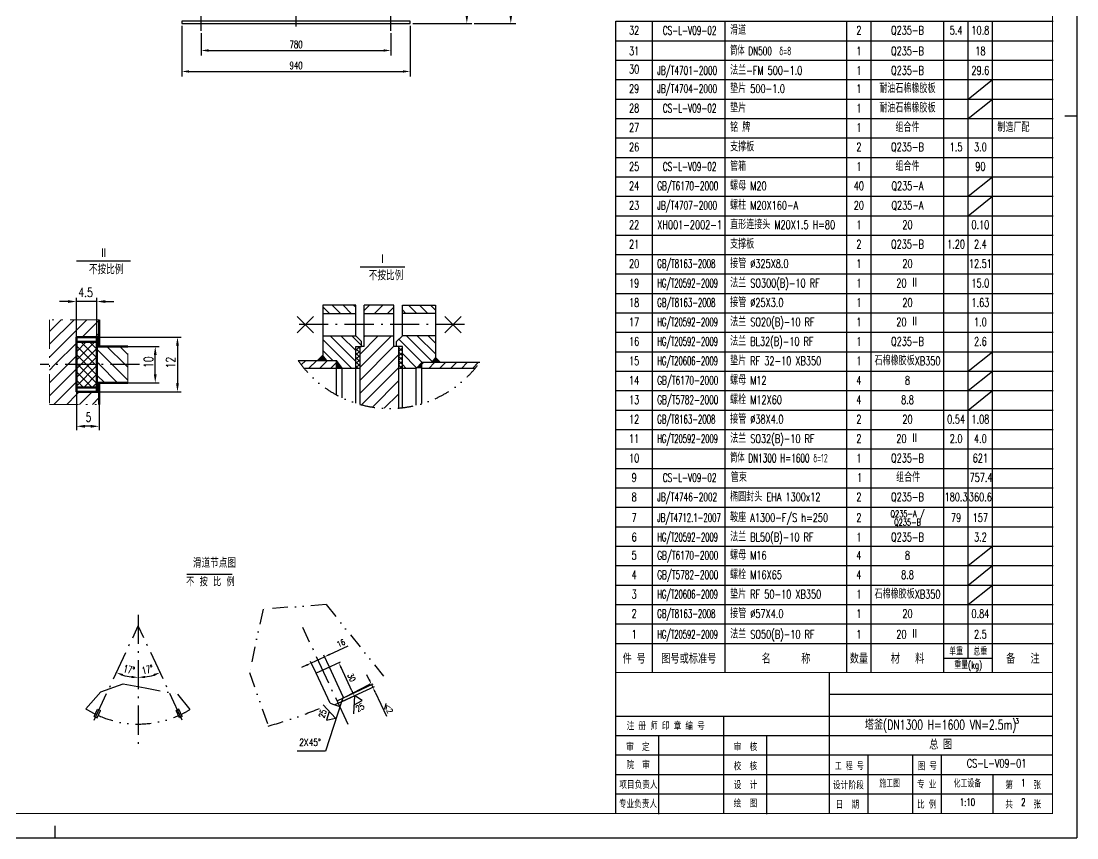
# Model space of a CAD drawing. Extents: x 28446 to 36913, y 3260 to 15560.
# Drawn here: x 32567 to 36913, y 9620 to 12980 of the extents above; entities that cross this region are included whole.
import ezdxf
from ezdxf.enums import TextEntityAlignment as Align

# ---------------------------------------------------------------- set-up
doc = ezdxf.new("R2010")
doc.units = 0
doc.header["$LTSCALE"] = 10
for name, pattern in [('ACAD_ISO10W100', [18.7, 12, -3, 0.7, -3]), ('ACAD_ISO12W100', [22.4, 12, -3, 0.7, -3, 0.7, -3]), ('DASHDOT', [1, 0.5, -0.25, 0, -0.25]), ('DIVIDE', [31.75, 12.7, -6.35, 0, -6.35, 0, -6.35])]:
    doc.linetypes.add(name, pattern=pattern)
for name, color, linetype in [('1', 7, 'Continuous'), ('2', 1, 'Continuous'), ('3', 2, 'DASHDOT'), ('ACHSEN', 7, 'DASHDOT'), ('CDR_DWG4', 3, 'ACAD_ISO12W100'), ('hgjy', 7, 'Continuous'), ('K1', 4, 'Continuous'), ('tank', 1, 'Continuous'), ('tankx', 2, 'ACAD_ISO10W100'), ('tanky', 7, 'Continuous')]:
    doc.layers.add(name, color=color, linetype=linetype)
doc.layers.add('CDR_DWG1', color=1, linetype='Continuous', lineweight=50)
doc.layers.add('双点划线', color=3, linetype='ACAD_ISO12W100', lineweight=18)
doc.styles.add('HGCAD', font='gbenor.shx', dxfattribs={"width": 0.75, "bigfont": 'gbcbig.shx'})
doc.styles.add('HZ', font='txt', dxfattribs={"width": 0.75, "bigfont": 'hztxt'})
doc.styles.add('hzfs', font='simplex.shx', dxfattribs={"width": 0.7, "bigfont": 'hzfs.shx'})
doc.styles.add('ST', font='', dxfattribs={"width": 0.75})
doc.styles.get("Standard").update_dxf_attribs({"font": 'txt', "width": 0.7, "bigfont": 'hztxt.shx'})
doc.styles.get('ST').set_extended_font_data('SimSun')
doc.dimstyles.new('HGCAD$0', dxfattribs={"dimscale": 10, "dimtxt": 3.5, "dimasz": 2.5, "dimexe": 1, "dimexo": 1, "dimgap": 1, "dimtad": 1, "dimdec": 0, "dimdsep": 46, "dimtxsty": 'HGCAD', "dimcen": 0, "dimclrd": 4, "dimclre": 4, "dimclrt": 7, "dimadec": 0, "dimazin": 0, "dimtfac": 0.7, "dimtmove": 0, "dimatfit": 0, "dimfxl": 1, "dimarcsym": 0})
doc.dimstyles.new('PVCAD$0', dxfattribs={"dimscale": 10, "dimtxt": 3.5, "dimasz": 3, "dimexe": 1, "dimexo": 1, "dimgap": 1, "dimtad": 1, "dimdec": 0, "dimzin": 0, "dimdsep": 46, "dimtxsty": 'hzfs', "dimcen": 0, "dimclrd": 4, "dimclre": 4, "dimclrt": 7, "dimadec": 0, "dimazin": 0, "dimtfac": 0.7, "dimtmove": 0, "dimatfit": 0, "dimfxl": 1, "dimarcsym": 0})

# ---------------------------------------------------------------- blocks, each defined once
blk = doc.blocks.new('*D77')
at = {"layer": 'ACHSEN', "color": 4, "linetype": 'ByBlock', "lineweight": -2}
for p, q in [((33309, 12930.9), (33309, 12839.7)), ((34089, 12930.9), (34089, 12839.7)), ((33339, 12859.7), (34059, 12859.7))]:
    blk.add_line(p, q, dxfattribs=at)
at = {"layer": 'ACHSEN', "color": 4, "linetype": 'ByBlock'}
for points in [[(33339, 12864.7), (33339, 12854.7), (33309, 12859.7)], [(34059, 12864.7), (34059, 12854.7), (34089, 12859.7)]]:
    blk.add_solid(points, dxfattribs=at)
at = {"layer": 'Defpoints', "color": 0, "linetype": 'ByBlock'}
for p in [(33309, 12940.9), (34089, 12940.9), (34089, 12859.7)]:
    blk.add_point(p, dxfattribs=at)
at = {"layer": 'ACHSEN', "color": 7, "linetype": 'ByBlock', "insert": (33699, 12884.7), "char_height": 30, "attachment_point": 5, "style": 'hzfs'}
blk.add_mtext('780', dxfattribs=at)
blk = doc.blocks.new('*D78')
at = {"layer": 'ACHSEN', "color": 4, "linetype": 'ByBlock', "lineweight": -2}
for p, q in [((33229, 12960.9), (33229, 12753.3)), ((34169, 12960.9), (34169, 12753.3)), ((33259, 12773.3), (34139, 12773.3))]:
    blk.add_line(p, q, dxfattribs=at)
at = {"layer": 'ACHSEN', "color": 4, "linetype": 'ByBlock'}
for points in [[(33259, 12778.3), (33259, 12768.3), (33229, 12773.3)], [(34139, 12778.3), (34139, 12768.3), (34169, 12773.3)]]:
    blk.add_solid(points, dxfattribs=at)
at = {"layer": 'Defpoints', "color": 0, "linetype": 'ByBlock'}
for p in [(33229, 12970.9), (34169, 12970.9), (34169, 12773.3)]:
    blk.add_point(p, dxfattribs=at)
at = {"layer": 'ACHSEN', "color": 7, "linetype": 'ByBlock', "insert": (33699, 12798.3), "char_height": 30, "attachment_point": 5, "style": 'hzfs'}
blk.add_mtext('940', dxfattribs=at)
blk = doc.blocks.new('*D79')
at = {"color": 4, "linetype": 'ByBlock', "lineweight": -2}
for p, q in [((33709, 13220.9), (34421.9, 13220.9)), ((34401.9, 13000.9), (34401.9, 13190.9)), ((34179, 12970.9), (34421.9, 12970.9))]:
    blk.add_line(p, q, dxfattribs=at)
at = {"color": 4, "linetype": 'ByBlock'}
for points in [[(34396.9, 13190.9), (34406.9, 13190.9), (34401.9, 13220.9)], [(34396.9, 13000.9), (34406.9, 13000.9), (34401.9, 12970.9)]]:
    blk.add_solid(points, dxfattribs=at)
at = {"layer": 'Defpoints', "color": 0, "linetype": 'ByBlock'}
for p in [(33699, 13220.9), (34401.9, 13220.9), (34169, 12970.9)]:
    blk.add_point(p, dxfattribs=at)
at = {"color": 7, "linetype": 'ByBlock', "insert": (34376.9, 13095.9), "char_height": 30, "attachment_point": 5, "rotation": 90, "style": 'hzfs'}
blk.add_mtext('250', dxfattribs=at)
blk = doc.blocks.new('*D80')
at = {"color": 4, "linetype": 'ByBlock', "lineweight": -2}
for p, q in [((33738, 14793.9), (34602.9, 14793.9)), ((34582.9, 14763.9), (34582.9, 13000.9)), ((34431.9, 12970.9), (34602.9, 12970.9))]:
    blk.add_line(p, q, dxfattribs=at)
at = {"color": 4, "linetype": 'ByBlock'}
for points in [[(34577.9, 14763.9), (34587.9, 14763.9), (34582.9, 14793.9)], [(34577.9, 13000.9), (34587.9, 13000.9), (34582.9, 12970.9)]]:
    blk.add_solid(points, dxfattribs=at)
at = {"layer": 'Defpoints', "color": 0, "linetype": 'ByBlock'}
for p in [(33728, 14793.9), (34421.9, 12970.9), (34582.9, 12970.9)]:
    blk.add_point(p, dxfattribs=at)
at = {"color": 7, "linetype": 'ByBlock', "insert": (34557.9, 13882.4), "char_height": 30, "attachment_point": 5, "rotation": 90, "style": 'hzfs'}
blk.add_mtext('1827', dxfattribs=at)
blk = doc.blocks.new('*D150')
at = {"color": 4, "lineweight": -2}
for p, q in [((33836.7, 10374.5), (33913, 10410.1)), ((33781.8, 10297.3), (33759, 10346.2)), ((33762.1, 10339.7), (33816.4, 10365.1)), ((33836.2, 10322.6), (33813.4, 10371.6)), ((33741.8, 10330.2), (33721.5, 10320.8))]:
    blk.add_line(p, q, dxfattribs=at)
at = {"color": 4}
for points in [[(33835.2, 10377.9), (33838.3, 10371.1), (33816.4, 10365.1)], [(33740.2, 10333.6), (33743.3, 10326.8), (33762.1, 10339.7)]]:
    blk.add_solid(points, dxfattribs=at)
at = {"layer": 'Defpoints', "color": 0}
for p in [(33762.1, 10339.7), (33836.2, 10322.6), (33781.8, 10297.3)]:
    blk.add_point(p, dxfattribs=at)
at = {"color": 7, "insert": (33883.6, 10421.1), "char_height": 24, "attachment_point": 5, "rotation": 25, "style": 'hzfs'}
blk.add_mtext('16', dxfattribs=at)
blk = doc.blocks.new('*D151')
at = {"color": 4, "lineweight": -2}
for p, q in [((33822.6, 10316.3), (33881.4, 10343.7)), ((33928.9, 10225), (33884.4, 10320.4)), ((33886, 10180.4), (33944.8, 10207.8))]:
    blk.add_line(p, q, dxfattribs=at)
at = {"color": 4}
for points in [[(33887.8, 10322), (33881, 10318.8), (33874.9, 10340.7)], [(33932.2, 10226.6), (33925.5, 10223.5), (33938.3, 10204.7)]]:
    blk.add_solid(points, dxfattribs=at)
at = {"layer": 'Defpoints', "color": 0}
for p in [(33822.6, 10316.3), (33874.9, 10340.7), (33886, 10180.4)]:
    blk.add_point(p, dxfattribs=at)
at = {"color": 7, "insert": (33927.8, 10280.3), "char_height": 24, "attachment_point": 5, "rotation": 295, "style": 'hzfs'}
blk.add_mtext('30', dxfattribs=at)
blk = doc.blocks.new('*D152')
at = {"color": 4, "lineweight": -2}
for p, q in [((34000.5, 10270.9), (33991, 10291.2)), ((33867.6, 10184.2), (34016.5, 10253.6)), ((33872.3, 10174), (34021.2, 10243.4)), ((34009.9, 10250.5), (34014.7, 10240.4)), ((34024.1, 10220.1), (34070.6, 10120.4))]:
    blk.add_line(p, q, dxfattribs=at)
at = {"color": 4}
for points in [[(34003.8, 10272.4), (33997.1, 10269.3), (34009.9, 10250.5)], [(34027.5, 10221.6), (34020.8, 10218.5), (34014.7, 10240.4)]]:
    blk.add_solid(points, dxfattribs=at)
at = {"layer": 'Defpoints', "color": 0}
for p in [(34014.7, 10240.4), (33867.6, 10184.2), (33872.3, 10174)]:
    blk.add_point(p, dxfattribs=at)
at = {"color": 7, "insert": (34080.8, 10151.6), "char_height": 24, "attachment_point": 5, "rotation": 295, "style": 'hzfs'}
blk.add_mtext('<2', dxfattribs=at)

msp = doc.modelspace()

# ---------------------------------------------------------------- hatches: boundary and pattern name
at = {"layer": 'ACHSEN', "linetype": 'ByBlock'}
h = msp.add_hatch(dxfattribs=at)
h.set_pattern_fill('ANSI31', color=256, scale=10, angle=90, style=0)
h.set_pattern_definition([(135, (-83.417, 661.946), (-22.45064, -22.45064), [])])
h.paths.add_polyline_path([(33944.983, 11777.853), (33944.983, 11811.853), (33808.983, 11811.853), (33808.983, 11777.853)])
h.paths.add_polyline_path([(33864.983, 11584.669), (33888.953, 11552.709), (33944.983, 11552.709), (33944.983, 11641.853), (33968.983, 11641.853), (33968.983, 11661.853), (33944.983, 11685.853), (33808.983, 11685.853), (33808.983, 11584.669)])
h.paths.add_polyline_path([(34272.823, 11777.853), (34272.823, 11811.853), (34136.823, 11811.853), (34136.823, 11777.853)])
h.paths.add_polyline_path([(34136.823, 11685.853), (34112.823, 11661.853), (34112.823, 11641.853), (34136.823, 11641.853), (34136.823, 11551.853), (34192.823, 11551.853), (34216.823, 11575.853), (34272.823, 11575.853), (34272.823, 11685.853)])
h = msp.add_hatch(dxfattribs=at)
h.set_pattern_fill('ANSI31', color=256, scale=10, style=0)
h.set_pattern_definition([(45, (-83.417, 661.946), (-22.45064, 22.45064), [])])
h.paths.add_polyline_path([(33864.983, 11552.709), (33864.983, 11584.669), (33707.338, 11584.669, 0.02189499), (33731.539, 11552.709)])
h.paths.add_polyline_path([(34216.823, 11575.853), (34216.823, 11551.853), (34436.13, 11551.853, 0.0166033), (34454.799, 11575.853)])

# ---------------------------------------------------------------- linework, layer by layer
for p, q in [((36912.804, 15560.049), (36912.804, 9620.049)), ((36912.804, 12590.049), (36862.804, 12590.049)), ((32760.047, 11826.736), (32725.047, 11826.736)), ((32795.047, 11679.801), (32795.047, 11842.361)), ((32879.422, 11826.736), (32795.047, 11826.736)), ((32879.422, 11679.801), (32879.422, 11842.361)), ((32914.422, 11826.736), (32949.422, 11826.736)), ((33980.022, 11790.182), (34001.692, 11811.853)), ((34021.574, 11777.853), (34055.574, 11811.853)), ((34075.455, 11777.853), (34101.783, 11804.181)), ((32684.159, 11650.937), (32785.363, 11752.141)), ((32795.047, 11708.793), (32838.396, 11752.141)), ((32819.089, 11679.801), (32879.422, 11740.135)), ((32879.422, 11740.135), (32888.797, 11749.51)), ((32684.159, 11597.904), (32795.047, 11708.793)), ((32879.422, 11687.102), (32888.797, 11696.477)), ((32706.589, 11567.301), (32795.047, 11655.76)), ((32795.047, 11585.049), (32871.05, 11661.051)), ((32795.047, 11620.404), (32835.694, 11661.051)), ((32795.047, 11655.76), (32800.339, 11661.051)), ((32813.448, 11661.051), (32879.422, 11595.077)), ((32848.803, 11661.051), (32879.422, 11630.432)), ((32872.122, 11679.801), (32879.422, 11687.102)), ((32888.797, 11679.801), (33226.568, 11679.801)), ((33960.897, 11609.413), (34037.337, 11685.853)), ((33960.897, 11555.531), (34091.218, 11685.853)), ((33980.022, 11682.419), (33983.455, 11685.853)), ((32759.622, 11567.301), (32795.047, 11602.727)), ((32795.047, 11644.096), (32871.842, 11567.301)), ((32795.047, 11608.741), (32836.487, 11567.301)), ((32812.655, 11567.301), (32879.422, 11634.069)), ((32942.553, 11567.301), (32879.422, 11630.432)), ((32995.586, 11567.301), (32920.586, 11642.301)), ((33006.682, 11609.239), (32973.619, 11642.301)), ((33006.682, 11642.301), (33135.107, 11642.301)), ((33119.482, 11527.301), (33119.482, 11607.301)), ((33210.943, 11644.801), (33210.943, 11489.801)), ((33944.983, 11625.213), (33960.897, 11641.127)), ((33944.983, 11632.394), (33960.897, 11616.48)), ((33944.983, 11607.252), (33960.897, 11623.167)), ((33944.983, 11614.433), (33960.897, 11598.519)), ((33944.983, 11589.292), (33960.897, 11605.206)), ((33953.484, 11641.853), (33960.897, 11634.44)), ((33960.897, 11501.65), (34101.783, 11642.536)), ((33960.897, 11447.768), (34120.908, 11607.779)), ((34121.154, 11637.693), (34125.313, 11641.853)), ((34121.154, 11637.874), (34137.068, 11621.96)), ((34121.154, 11619.733), (34137.068, 11635.647)), ((34121.154, 11619.913), (34137.068, 11603.999)), ((34121.154, 11601.772), (34137.068, 11617.687)), ((34135.136, 11641.853), (34137.068, 11639.92)), ((32684.159, 11491.838), (32759.622, 11567.301)), ((32684.159, 11544.871), (32706.589, 11567.301)), ((32795.047, 11573.386), (32801.132, 11567.301)), ((32795.047, 11514.338), (32848.01, 11567.301)), ((32795.047, 11549.694), (32812.655, 11567.301)), ((32795.047, 11478.983), (32879.422, 11563.358)), ((32801.132, 11567.301), (32879.422, 11489.011)), ((32836.487, 11567.301), (32879.422, 11524.366)), ((32848.01, 11567.301), (32879.422, 11598.713)), ((32871.842, 11567.301), (32879.422, 11559.721)), ((32889.52, 11567.301), (32879.422, 11577.399)), ((32964.52, 11492.301), (32889.52, 11567.301)), ((33006.682, 11503.173), (32942.553, 11567.301)), ((33006.682, 11556.206), (32995.586, 11567.301)), ((33944.983, 11596.473), (33960.897, 11580.558)), ((33944.983, 11571.331), (33960.897, 11587.246)), ((33944.983, 11578.512), (33960.897, 11562.598)), ((33944.983, 11553.371), (33960.897, 11569.285)), ((33944.983, 11560.552), (33953.682, 11551.853)), ((34121.154, 11601.953), (34137.068, 11586.039)), ((34121.154, 11583.812), (34137.068, 11599.726)), ((34121.154, 11583.992), (34137.068, 11568.078)), ((34121.154, 11565.851), (34137.068, 11581.766)), ((34121.154, 11566.032), (34135.333, 11551.853)), ((34125.116, 11551.853), (34137.068, 11563.805)), ((32684.159, 11438.805), (32795.047, 11549.694)), ((32795.047, 11538.03), (32859.526, 11473.551)), ((32824.971, 11473.551), (32879.422, 11528.003)), ((32911.487, 11492.301), (32879.422, 11524.366)), ((33968.727, 11401.717), (34120.908, 11553.898)), ((32701.887, 11403.5), (32795.047, 11496.661)), ((32795.047, 11502.675), (32824.171, 11473.551)), ((32860.326, 11473.551), (32879.422, 11492.647)), ((33006.682, 11492.301), (33135.107, 11492.301)), ((34013.33, 11392.438), (34120.908, 11500.016)), ((32754.92, 11403.5), (32795.047, 11443.628)), ((32795.047, 11443.628), (32806.221, 11454.801)), ((32795.047, 11454.801), (32795.047, 11297.787)), ((32807.953, 11403.5), (32859.254, 11454.801)), ((32860.986, 11403.5), (32888.797, 11431.312)), ((32888.797, 11454.801), (33226.568, 11454.801)), ((34062.223, 11387.45), (34120.908, 11446.135)), ((32888.797, 11403.5), (32888.797, 11297.787)), ((32853.797, 11313.412), (32830.047, 11313.412)), ((32833.382, 10151.263), (32895.528, 10220.621)), ((33211.242, 10211.51), (33262.083, 10147.822)), ((36812.804, 10210.049), (35894.433, 10210.049)), ((36812.804, 10120.049), (35015.591, 10120.049)), ((36812.804, 10040.049), (35015.591, 10040.049)), ((33819.56, 9976.516), (33703.076, 9976.516)), ((36812.804, 9960.049), (35015.591, 9960.049)), ((36354.033, 9960.049), (36354.033, 9720.049)), ((36812.804, 9880.049), (35015.591, 9880.049)), ((36812.804, 9800.049), (35015.591, 9800.049)), ((32707.804, 9620.049), (32707.804, 9670.049)), ((28502.804, 9620.049), (36912.804, 9620.049))]:
    msp.add_line(p, q)
at = {"linetype": 'ByBlock'}
for p, q in [((36465.591, 12660.049), (36565.591, 12740.049)), ((36465.591, 12580.049), (36565.591, 12660.049)), ((36465.591, 12260.049), (36565.591, 12340.049)), ((36465.591, 12180.049), (36565.591, 12260.049)), ((36465.591, 11540.049), (36565.591, 11620.049)), ((36465.591, 11460.049), (36565.591, 11540.049)), ((36465.591, 11380.049), (36565.591, 11460.049)), ((36465.591, 10740.049), (36565.591, 10820.049)), ((36465.591, 10660.049), (36565.591, 10740.049)), ((36465.591, 10580.049), (36565.591, 10660.049))]:
    msp.add_line(p, q, dxfattribs=at)
at = {"linetype": 'DIVIDE', "ltscale": 0.5}
for p, q in [((33563.131, 10561.449), (33507.494, 10300.881)), ((33823.603, 10579.854), (33563.131, 10561.449)), ((33823.603, 10579.854), (34058.253, 10285.909)), ((33507.494, 10300.881), (33584.808, 10080.292)), ((33077.89, 10237.706), (33211.242, 10211.51))]:
    msp.add_line(p, q, dxfattribs=at)
at = {"color": 7}
for p, q in [((35894.433, 9720.049), (35894.433, 10300.049)), ((35459.728, 9720.049), (35459.728, 10120.049)), ((35192.591, 9717.681), (35192.591, 10040.049)), ((35636.728, 9717.681), (35636.728, 10040.049)), ((36053.309, 9720.049), (36053.309, 9960.049)), ((36237.123, 9720.049), (36237.123, 9960.049)), ((36568.721, 9720.049), (36568.721, 9880.049))]:
    msp.add_line(p, q, dxfattribs=at)
at = {"linetype": 'DIVIDE'}
for p, q in [((32895.528, 10220.621), (32987.849, 10253.651)), ((32987.849, 10253.651), (33077.89, 10237.706))]:
    msp.add_line(p, q, dxfattribs=at)
at = {"linetype": 'ByBlock', "lineweight": 25}
msp.add_line((34068.577, 10172.736), (34062.686, 10149.539), dxfattribs=at)
for points in [[(33937.637, 10167.801), (33970.968, 10184.985), (33939.42, 10205.258), (33935.854, 10130.343)], [(33835.887, 10140.216), (33824.843, 10104.379), (33861.401, 10112.733), (33810.373, 10167.698)]]:
    msp.add_lwpolyline(points)
at = {"color": 4, "linetype": 'ByBlock', "lineweight": 25}
for start, end in [(252.552311, 262.447689), (277.552311, 287.447689)]:
    msp.add_arc((33049.635, 10492.765), 212.576, start, end, dxfattribs=at)
at = {"linetype": 'DIVIDE'}
for centre, radius, start, end in [((33081.727, 11886.541), 1875, 295.586688, 301.386849), ((33050.503, 10494.625), 406.25, 237.693292, 244.083228), ((33050.503, 10494.625), 406.25, 295.694922, 301.386849)]:
    msp.add_arc(centre, radius, start, end, dxfattribs=at)
at = {"linetype": 'DIVIDE', "ltscale": 0.5}
for centre, radius, start, end in [((33081.727, 11886.541), 1875, 285.56371, 293.970926), ((33050.503, 10494.625), 406.25, 245.916772, 293.861365)]:
    msp.add_arc(centre, radius, start, end, dxfattribs=at)
for points in [[(32760.047, 11832.569), (32760.047, 11820.903), (32795.047, 11826.736)], [(32914.422, 11832.569), (32914.422, 11820.903), (32879.422, 11826.736)], [(33216.777, 11644.801), (33205.11, 11644.801), (33210.943, 11679.801)], [(33125.316, 11607.301), (33113.649, 11607.301), (33119.482, 11642.301)], [(33125.316, 11527.301), (33113.649, 11527.301), (33119.482, 11492.301)], [(33216.777, 11489.801), (33205.11, 11489.801), (33210.943, 11454.801)], [(32830.047, 11319.245), (32830.047, 11307.578), (32795.047, 11313.412)], [(32853.797, 11319.245), (32853.797, 11307.578), (32888.797, 11313.412)]]:
    msp.add_solid(points)
at = {"color": 4, "linetype": 'ByBlock', "lineweight": 25}
for points in [[(32984.208, 10285.618), (32987.586, 10294.319), (32959.796, 10300.105)], [(33115.062, 10285.618), (33111.683, 10294.319), (33139.474, 10300.105)], [(33022.003, 10286.689), (33021.388, 10277.376), (33049.635, 10280.188)], [(33077.267, 10286.689), (33077.881, 10277.376), (33049.635, 10280.188)]]:
    msp.add_solid(points, dxfattribs=at)
at = {"layer": '2'}
for p, q in [((33836.214, 10322.639), (33781.836, 10297.282)), ((33893.268, 10200.288), (33836.214, 10322.639)), ((33838.889, 10174.93), (33781.836, 10297.282)), ((33838.889, 10174.93), (33858.823, 10167.675)), ((33886.012, 10180.354), (33858.823, 10167.675)), ((33893.268, 10200.288), (33886.012, 10180.354)), ((32868.611, 10119.938), (32882.346, 10149.393)), ((32880.393, 10114.444), (32894.128, 10143.899)), ((32882.346, 10149.393), (32894.128, 10143.899)), ((33216.924, 10149.393), (33205.142, 10143.899)), ((33218.877, 10114.444), (33205.142, 10143.899)), ((33230.659, 10119.938), (33216.924, 10149.393)), ((32868.611, 10119.938), (32880.393, 10114.444)), ((33230.659, 10119.938), (33218.877, 10114.444))]:
    msp.add_line(p, q, dxfattribs=at)
at = {"layer": '2', "color": 0}
for p, q in [((33886.012, 10180.354), (33819.56, 9976.516)), ((33858.599, 10167.571), (33878.697, 10160.256))]:
    msp.add_line(p, q, dxfattribs=at)
at = {"layer": '2', "color": 0, "linetype": 'DIVIDE', "ltscale": 0.5}
msp.add_arc((34084.19, 11844.884), 457.962, 214.62495, 324.023422, dxfattribs=at)
at = {"layer": '3', "linetype": 'ByBlock'}
msp.add_line((33249.146, 10704.639), (33435.83, 10704.639), dxfattribs=at)
at = {"layer": 'CDR_DWG1'}
for p, q in [((32888.797, 11752.141), (32888.797, 11642.301)), ((32795.047, 11679.801), (32795.047, 11454.801)), ((32888.797, 11679.801), (32795.047, 11679.801)), ((32879.422, 11661.051), (32795.047, 11661.051)), ((32879.422, 11679.801), (32879.422, 11454.801)), ((33006.682, 11642.301), (32879.422, 11642.301)), ((32879.422, 11473.551), (32795.047, 11473.551)), ((33006.682, 11492.301), (32879.422, 11492.301)), ((32888.797, 11492.301), (32888.797, 11403.5)), ((32888.797, 11454.801), (32795.047, 11454.801))]:
    msp.add_line(p, q, dxfattribs=at)
at = {"layer": 'CDR_DWG4'}
msp.add_line((32684.159, 11703.97), (32732.33, 11752.141), dxfattribs=at)
at = {"layer": 'hgjy'}
for p, q in [((32795.678, 11993.841), (33018.283, 11993.841)), ((33962.504, 11969.137), (34146.86, 11969.137))]:
    msp.add_line(p, q, dxfattribs=at)
at = {"layer": 'K1', "color": 7}
msp.add_line((35015.591, 9720.049), (35015.591, 10300.049), dxfattribs=at)
at = {"layer": 'K1', "const_width": 4}
msp.add_lwpolyline([(36812.804, 9720.049), (36812.804, 15460.049), (28752.804, 15460.049), (28752.804, 9720.049)], close=True, dxfattribs=at)
at = {"layer": 'K1', "color": 7, "const_width": 4}
for points in [[(36812.804, 10300.049), (35015.591, 10300.049), (35015.591, 9720.049)], [(36812.804, 10300.049), (36812.804, 9720.049)], [(36812.804, 9720.049), (35015.591, 9720.049)]]:
    msp.add_lwpolyline(points, dxfattribs=at)
at = {"layer": 'tank', "linetype": 'ByBlock'}
for p, q in [((35015.591, 10300.049), (35015.591, 12980.049)), ((35015.591, 12980.049), (36815.591, 12980.049))]:
    msp.add_line(p, q, dxfattribs=at)
at = {"layer": 'tank'}
for p, q in [((33944.983, 11811.853), (33808.983, 11811.853)), ((33808.983, 11811.853), (33808.983, 11584.669)), ((33808.983, 11777.853), (33944.983, 11777.853)), ((33944.983, 11685.853), (33944.983, 11811.853)), ((34101.783, 11811.853), (33980.022, 11811.853)), ((33980.022, 11641.853), (33980.022, 11811.853)), ((33980.022, 11777.853), (34101.783, 11777.853)), ((34101.783, 11641.853), (34101.783, 11811.853)), ((34136.823, 11685.853), (34136.823, 11811.853)), ((34136.823, 11811.853), (34272.823, 11811.853)), ((34272.823, 11777.853), (34136.823, 11777.853)), ((34272.823, 11811.853), (34272.823, 11575.853)), ((33808.983, 11685.853), (33944.983, 11685.853)), ((33968.983, 11661.853), (33944.983, 11685.853)), ((33968.983, 11641.853), (33968.983, 11661.853)), ((33980.022, 11685.853), (34101.783, 11685.853)), ((34112.823, 11661.853), (34136.823, 11685.853)), ((34112.823, 11641.853), (34112.823, 11661.853)), ((34272.823, 11685.853), (34136.823, 11685.853)), ((33944.983, 11641.853), (33968.983, 11641.853)), ((33944.983, 11408.593), (33944.983, 11641.853)), ((33960.897, 11641.853), (33960.897, 11403.831)), ((33980.022, 11641.853), (33968.983, 11641.853)), ((34112.823, 11641.853), (34101.783, 11641.853)), ((34136.823, 11641.853), (34112.823, 11641.853)), ((34120.908, 11641.853), (34120.908, 11388.397)), ((34136.823, 11389.957), (34136.823, 11641.853)), ((33707.338, 11584.669), (33864.983, 11584.669)), ((33864.983, 11442.793), (33864.983, 11584.669)), ((33888.983, 11552.669), (33864.983, 11584.669)), ((33864.983, 11576.669), (33888.983, 11552.669)), ((34216.823, 11575.853), (34192.823, 11551.853)), ((34454.799, 11575.853), (34216.823, 11575.853)), ((34272.823, 11575.853), (34216.823, 11575.853)), ((34216.823, 11406.549), (34216.823, 11575.853)), ((33731.539, 11552.709), (33960.897, 11552.709)), ((33888.983, 11430.61), (33888.983, 11552.669)), ((34192.823, 11551.853), (34120.908, 11551.853)), ((34192.823, 11399.993), (34192.823, 11551.853)), ((34436.13, 11551.853), (34216.823, 11551.853))]:
    msp.add_line(p, q, dxfattribs=at)
msp.add_lwpolyline([(33229.05, 12970.898), (34169.05, 12970.898), (34169.05, 12980.898), (33229.05, 12980.898), (33229.05, 12970.898)], dxfattribs=at)
at = {"layer": 'tankx'}
for p, q in [((33699.05, 12958.489), (33699.05, 14835.514)), ((33309.05, 12940.898), (33309.05, 13010.898)), ((34089.05, 12940.898), (34089.05, 13010.898)), ((33770.924, 11697.911), (33703.042, 11765.794)), ((33703.042, 11697.911), (33770.924, 11765.794)), ((34310.882, 11697.911), (34378.764, 11765.794)), ((34378.764, 11697.911), (34310.882, 11765.794)), ((34392.823, 11731.853), (33686.675, 11731.853)), ((33055.077, 11567.301), (32645.251, 11567.301)), ((33049.635, 10538.219), (33049.635, 9992.695)), ((32868.68, 10104.707), (33049.635, 10492.765)), ((33230.589, 10104.707), (33049.635, 10492.765)), ((33912.896, 10086.916), (33726.943, 10485.693))]:
    msp.add_line(p, q, dxfattribs=at)
at = {"layer": 'tanky', "linetype": 'ByBlock'}
for p, q in [((35165.591, 10300.049), (35165.591, 12980.049)), ((35465.591, 10300.049), (35465.591, 12980.049)), ((35965.591, 10300.049), (35965.591, 12980.049)), ((36065.591, 10300.049), (36065.591, 12980.049)), ((36365.591, 10300.049), (36365.591, 12980.049)), ((36465.591, 10360.049), (36465.591, 12980.049)), ((36565.591, 10300.049), (36565.591, 12980.049)), ((35015.591, 12900.049), (36815.591, 12900.049)), ((35015.591, 12820.049), (36815.591, 12820.049)), ((35015.591, 12740.049), (36815.591, 12740.049)), ((35015.591, 12660.049), (36815.591, 12660.049)), ((35015.591, 12580.049), (36815.591, 12580.049)), ((35015.591, 12500.049), (36815.591, 12500.049)), ((35015.591, 12420.049), (36815.591, 12420.049)), ((35015.591, 12340.049), (36815.591, 12340.049)), ((35015.591, 12260.049), (36815.591, 12260.049)), ((35015.591, 12180.049), (36815.591, 12180.049)), ((35015.591, 12100.049), (36815.591, 12100.049)), ((35015.591, 12020.049), (36815.591, 12020.049)), ((35015.591, 11940.049), (36815.591, 11940.049)), ((35015.591, 11860.049), (36815.591, 11860.049)), ((35015.591, 11780.049), (36815.591, 11780.049)), ((35015.591, 11700.049), (36815.591, 11700.049)), ((35015.591, 11620.049), (36815.591, 11620.049)), ((35015.591, 11540.049), (36815.591, 11540.049)), ((35015.591, 11460.049), (36815.591, 11460.049)), ((35015.591, 11380.049), (36815.591, 11380.049)), ((35015.591, 11300.049), (36815.591, 11300.049)), ((35015.591, 11220.049), (36815.591, 11220.049)), ((35015.591, 11140.049), (36815.591, 11140.049)), ((35015.591, 11060.049), (36815.591, 11060.049)), ((35015.591, 10980.049), (36815.591, 10980.049)), ((35015.591, 10900.049), (36815.591, 10900.049)), ((35015.591, 10820.049), (36815.591, 10820.049)), ((35015.591, 10740.049), (36815.591, 10740.049)), ((35015.591, 10660.049), (36815.591, 10660.049)), ((35015.591, 10580.049), (36815.591, 10580.049)), ((35015.591, 10500.049), (36815.591, 10500.049)), ((35015.591, 10420.049), (36815.591, 10420.049)), ((36365.591, 10360.049), (36565.591, 10360.049))]:
    msp.add_line(p, q, dxfattribs=at)
at = {"layer": 'tanky'}
for points in [[(33828.183, 11584.669), (33808.983, 11608.669), (33784.983, 11584.669)], [(33864.983, 11584.669), (33864.983, 11552.669), (33888.983, 11552.669)], [(34216.823, 11575.853), (34216.823, 11551.853), (34192.823, 11551.853)], [(34253.623, 11575.853), (34272.823, 11599.853), (34296.823, 11575.853)]]:
    msp.add_solid(points, dxfattribs=at)
at = {"layer": '双点划线'}
for p, q in [((32684.159, 11752.141), (32684.159, 11403.5)), ((32888.797, 11752.141), (32684.159, 11752.141)), ((33006.682, 11492.301), (33006.682, 11642.301)), ((32684.159, 11403.5), (32888.797, 11403.5))]:
    msp.add_line(p, q, dxfattribs=at)

# ---------------------------------------------------------------- texts
at = {"linetype": 'ByBlock', "style": 'hzfs', "width": 0.7}
for s, p in [('32', (35090.591, 12925.049)), ('2', (36015.591, 12925.049)), ('Q235-B', (36215.591, 12925.049)), ('5.4', (36415.591, 12925.049)), ('10.8', (36515.591, 12925.049)), ('30', (35090.591, 12765.049)), ('29', (35090.591, 12685.049)), ('1', (36015.591, 12685.049)), ('耐油石棉橡胶板', (36215.591, 12685.049)), ('28', (35090.591, 12605.049)), ('1', (36015.591, 12605.049)), ('耐油石棉橡胶板', (36215.591, 12605.049)), ('27', (35090.591, 12525.049)), ('1', (36015.591, 12525.049)), ('组合件', (36215.591, 12525.049)), ('26', (35090.591, 12445.049)), ('2', (36015.591, 12445.049)), ('Q235-B', (36215.591, 12445.049)), ('1.5', (36415.591, 12445.049)), ('3.0', (36515.591, 12445.049)), ('25', (35090.591, 12365.049)), ('1', (36015.591, 12365.049)), ('组合件', (36215.591, 12365.049)), ('90', (36515.591, 12365.049)), ('24', (35090.591, 12285.049)), ('40', (36015.591, 12285.049)), ('Q235-A', (36215.591, 12285.049)), ('23', (35090.591, 12205.049)), ('20', (36015.591, 12205.049)), ('Q235-A', (36215.591, 12205.049)), ('22', (35090.591, 12125.049)), ('1', (36015.591, 12125.049)), ('20', (36215.591, 12125.049)), ('0.10', (36515.591, 12125.049)), ('21', (35090.591, 12045.049)), ('2', (36015.591, 12045.049)), ('Q235-B', (36215.591, 12045.049)), ('1.20', (36415.591, 12045.049)), ('2.4', (36515.591, 12045.049)), ('20', (35090.591, 11965.049)), ('1', (36015.591, 11965.049)), ('20', (36215.591, 11965.049)), ('12.51', (36515.591, 11965.049)), ('19', (35090.591, 11885.049)), ('1', (36015.591, 11885.049)), ('20 Ⅱ', (36215.591, 11885.049)), ('15.0', (36515.591, 11885.049)), ('18', (35090.591, 11805.049)), ('1', (36015.591, 11805.049)), ('20', (36215.591, 11805.049)), ('1.63', (36515.591, 11805.049)), ('17', (35090.591, 11725.049)), ('1', (36015.591, 11725.049)), ('20 Ⅱ', (36215.591, 11725.049)), ('1.0', (36515.591, 11725.049)), ('16', (35090.591, 11645.049)), ('1', (36015.591, 11645.049)), ('Q235-B', (36215.591, 11645.049)), ('2.6', (36515.591, 11645.049)), ('石棉橡胶板XB350', (36215.591, 11565.049)), ('15', (35090.591, 11565.049)), ('1', (36015.591, 11565.049)), ('14', (35090.591, 11485.049)), ('4', (36015.591, 11485.049)), ('8', (36215.591, 11485.049)), ('13', (35090.591, 11405.049)), ('4', (36015.591, 11405.049)), ('8.8', (36215.591, 11405.049)), ('12', (35090.591, 11325.049)), ('2', (36015.591, 11325.049)), ('20', (36215.591, 11325.049)), ('0.54', (36415.591, 11325.049)), ('1.08', (36515.591, 11325.049)), ('11', (35090.591, 11245.049)), ('2', (36015.591, 11245.049)), ('20 Ⅱ', (36215.591, 11245.049)), ('2.0', (36415.591, 11245.049)), ('4.0', (36515.591, 11245.049)), ('5', (35090.591, 10765.049)), ('4', (36015.591, 10765.049)), ('8', (36215.591, 10765.049)), ('4', (35090.591, 10685.049)), ('4', (36015.591, 10685.049)), ('8.8', (36215.591, 10685.049)), ('3', (35090.591, 10605.049)), ('1', (36015.591, 10605.049)), ('石棉橡胶板XB350', (36215.591, 10605.049))]:
    msp.add_text(s, height=35, dxfattribs=at).set_placement(p, align=Align.CENTER)
at = {"linetype": 'ByBlock', "style": 'hzfs'}
for s, width, p in [('滑道', 0.7, (35485.591, 12925.049)), ('JB/T4704-2000', 0.63, (35185.591, 12685.049)), ('垫片 500-1.0', 0.7, (35485.591, 12685.049)), ('垫片 ', 0.7, (35485.591, 12605.049)), ('铭 牌', 0.7, (35485.591, 12525.049)), ('制造厂配', 0.7, (36585.591, 12525.049)), ('支撑板', 0.7, (35485.591, 12445.049)), ('管箱', 0.7, (35485.591, 12365.049)), ('GB/T6170-2000', 0.63, (35185.591, 12285.049)), ('螺母 M20', 0.7, (35485.591, 12285.049)), ('JB/T4707-2000', 0.63, (35185.591, 12205.049)), ('螺柱 M20X160-A', 0.7, (35485.591, 12205.049)), ('XH001-2002-1', 0.7, (35185.591, 12125.049)), ('直形连接头 M20X1.5 H=80', 0.7, (35485.591, 12125.049)), ('支撑板', 0.7, (35485.591, 12045.049)), ('GB/T8163-2008', 0.6, (35185.591, 11965.049)), ('接管 %%C325X8.0', 0.7, (35485.591, 11965.049)), ('HG/T20592-2009', 0.58, (35185.591, 11885.049)), ('法兰 SO300(B)-10 RF', 0.7, (35485.591, 11885.049)), ('GB/T8163-2008', 0.6, (35185.591, 11805.049)), ('接管 %%C25X3.0', 0.7, (35485.591, 11805.049)), ('HG/T20592-2009', 0.58, (35185.591, 11725.049)), ('法兰 SO20(B)-10 RF', 0.7, (35485.591, 11725.049)), ('HG/T20592-2009', 0.58, (35185.591, 11645.049)), ('法兰 BL32(B)-10 RF', 0.7, (35485.591, 11645.049)), ('HG/T20606-2009', 0.58, (35185.591, 11565.049)), ('垫片 RF 32-10 XB350', 0.7, (35485.591, 11565.049)), ('GB/T6170-2000', 0.63, (35185.591, 11485.049)), ('螺母 M12', 0.7, (35485.591, 11485.049)), ('GB/T5782-2000', 0.63, (35185.591, 11405.049)), ('螺栓 M12X60', 0.7, (35485.591, 11405.049)), ('GB/T8163-2008', 0.6, (35185.591, 11325.049)), ('接管 %%C38X4.0', 0.7, (35485.591, 11325.049)), ('HG/T20592-2009', 0.58, (35185.591, 11245.049)), ('法兰 SO32(B)-10 RF', 0.7, (35485.591, 11245.049)), ('GB/T6170-2000', 0.63, (35185.591, 10765.049)), ('螺母 M16', 0.7, (35485.591, 10765.049)), ('GB/T5782-2000', 0.63, (35185.591, 10685.049)), ('螺栓 M16X65', 0.7, (35485.591, 10685.049)), ('HG/T20606-2009', 0.58, (35185.591, 10605.049)), ('垫片 RF 50-10 XB350', 0.7, (35485.591, 10605.049))]:
    msp.add_text(s, height=35, dxfattribs=dict(at, width=width)).set_placement(p)
for s, height, style, width, p in [('4.5', 37.5, 'hzfs', 0.75, (32802.681, 11845.486)), ('5', 37.5, 'hzfs', 0.75, (32832.637, 11332.162)), ('注 册 师 印 章 编 号', 30, 'ST', 0.75, (35059.743, 10066.627)), ('审  定', 30, 'ST', 0.75, (35057.817, 9980.321)), ('审  核', 30, 'ST', 0.75, (35500.241, 9980.223)), ('院  审', 30, 'ST', 0.75, (35058.488, 9906.41)), ('校  核', 30, 'ST', 0.75, (35500.241, 9901.538)), ('工 程 号', 30, 'ST', 0.68, (35916.495, 9901.896)), ('图 号', 30, 'ST', 0.75, (36257.173, 9901.896)), ('项目负责人', 30, 'ST', 0.75, (35029.402, 9824.932)), ('设  计', 30, 'ST', 0.75, (35500.241, 9823.887)), ('设计阶段', 30, 'ST', 0.76, (35908.348, 9823.266)), ('专 业', 30, 'ST', 0.75, (36254.699, 9826.621)), ('第     张 ', 30, 'ST', 0.75, (36618.217, 9823.931)), ('专业负责人', 30, 'ST', 0.75, (35027.554, 9746.11)), ('绘  图', 30, 'ST', 0.75, (35500.322, 9748.476)), ('日  期', 30, 'ST', 0.75, (35920.283, 9743.471)), ('比 例', 30, 'ST', 0.75, (36254.751, 9743.931)), ('共     张', 30, 'ST', 0.75, (36618.217, 9743.931))]:
    msp.add_text(s, height=height, dxfattribs=dict(style=style, width=width)).set_placement(p)
at = {"style": 'hzfs', "width": 0.75}
for s, height, rotation, p in [('10', 37.5, 90, (33110.276, 11553.083)), ('12', 37.5, 90, (33201.738, 11551.051)), ('25', 25, 27.274814, (33953.104, 10137.803))]:
    msp.add_text(s, height=height, rotation=rotation, dxfattribs=at).set_placement(p)
at = {"width": 0.75}
msp.add_text('滑道节点图', height=35, dxfattribs=at).set_placement((33274.523, 10732.213))
at = {"style": 'hzfs', "width": 0.75}
msp.add_text('25', height=25, rotation=72.872707, dxfattribs=at).set_placement((33825.136, 10143.529), align=Align.RIGHT)
at = {"style": 'hzfs', "width": 0.7}
for s, height, p in [('塔釜(DN1300 H=1600 VN=2.5m)', 40, (36351.694, 10082.632)), ('总 图', 40, (36352.325, 10006.734)), ('CS-L-V09-01', 35, (36582.325, 9926.734)), ('施工图', 30, (36142.325, 9846.734)), ('化工设备', 30, (36462.325, 9846.734)), ('1', 30, (36692.325, 9846.734)), ('1:10', 30, (36462.325, 9766.734)), ('2', 30, (36692.325, 9766.734))]:
    msp.add_text(s, height=height, dxfattribs=at).set_placement(p, align=Align.MIDDLE)
at = {"color": 7, "linetype": 'ByBlock', "lineweight": 25, "char_height": 30, "attachment_point": 5, "style": 'hzfs'}
for insert, rotation in [((33011.81, 10312.65), 346.793252), ((33087.46, 10312.65), 13.206748)]:
    msp.add_mtext('17%%D', dxfattribs=dict(at, insert=insert, rotation=rotation))
at = {"layer": '1', "style": 'HZ', "width": 0.75}
msp.add_text('不 按 比 例', height=33, dxfattribs=at).set_placement((33346.425, 10655.935), align=Align.CENTER)
at = {"layer": 'hgjy', "style": 'hzfs', "width": 0.75}
for s, p in [('II', (32907.095, 12027.832)), ('I', (34054.385, 12003.099))]:
    msp.add_text(s, height=35, dxfattribs=at).set_placement(p, align=Align.MIDDLE)
for s, height, p in [('不按比例', 35, (32846.609, 11939.691)), ('不按比例', 35, (33998.341, 11914.986)), ('2X45%%d', 30, (33712.24, 9998.129))]:
    msp.add_text(s, height=height, dxfattribs=at).set_placement(p)
at = {"layer": 'tanky', "linetype": 'ByBlock', "style": 'hzfs'}
for s, height, width, p in [('CS-L-V09-02', 35, 0.63, (35318.927, 12942.057)), ('CS-L-V09-02', 35, 0.63, (35318.927, 12622.057)), ('CS-L-V09-02', 35, 0.63, (35318.927, 12382.057)), ('CS-L-V09-02', 35, 0.63, (35318.927, 11102.057)), ('单重', 30, 0.7, (36415.591, 10390.049)), ('总重', 30, 0.7, (36515.591, 10390.049)), ('件 号', 40, 0.7, (35090.591, 10360.049)), ('图号或标准号', 40, 0.7, (35315.591, 10360.049)), ('名      称', 40, 0.7, (35715.591, 10360.049)), ('数量', 40, 0.7, (36015.591, 10360.049)), ('材   料', 40, 0.7, (36215.591, 10360.049)), ('重量(kg)', 30, 0.7, (36465.591, 10330.049)), ('备   注', 40, 0.7, (36690.591, 10360.049))]:
    msp.add_text(s, height=height, dxfattribs=dict(at, width=width)).set_placement(p, align=Align.MIDDLE)
at = {"layer": 'tanky', "linetype": 'ByBlock', "style": 'hzfs', "width": 0.7}
for s, height, p in [('31', 35, (35090.591, 12840.049)), ('1', 35, (36015.591, 12840.049)), ('Q235-B', 35, (36215.591, 12840.049)), ('18', 35, (36515.591, 12840.049)), ('1', 35, (36015.591, 12760.049)), ('Q235-B', 35, (36215.591, 12760.049)), ('29.6', 35, (36515.591, 12760.049)), ('10', 35, (35090.591, 11165.049)), ('1', 35, (36015.591, 11165.049)), ('Q235-B', 35, (36215.591, 11165.049)), ('621', 35, (36515.591, 11165.049)), ('9', 35, (35090.591, 11085.049)), ('1', 35, (36018.378, 11085.049)), ('组合件', 35, (36218.378, 11085.049)), ('757.4', 35, (36518.378, 11085.049)), ('8', 35, (35090.591, 11005.049)), ('2', 35, (36015.591, 11005.049)), ('Q235-B', 35, (36215.591, 11005.049)), ('180.3', 35, (36415.591, 11005.049)), ('360.6', 35, (36515.591, 11005.049)), ('7', 35, (35090.591, 10920.049)), ('2', 35, (36015.591, 10920.049)), ('Q235-A /', 27, (36215.591, 10940.049)), ('79', 35, (36415.591, 10920.049)), ('157', 35, (36515.591, 10920.049)), ('Q235-B', 27, (36215.591, 10905.049)), ('6', 35, (35090.591, 10840.049)), ('1', 35, (36015.591, 10840.049)), ('Q235-B', 35, (36215.591, 10840.049)), ('3.2', 35, (36515.591, 10840.049)), ('2', 35, (35090.591, 10525.049)), ('1', 35, (36015.591, 10525.049)), ('20', 35, (36215.591, 10525.049)), ('0.84', 35, (36515.591, 10525.049)), ('1', 35, (35090.591, 10440.049)), ('1', 35, (36015.591, 10440.049)), ('20 Ⅱ', 35, (36215.591, 10440.049)), ('2.5', 35, (36515.591, 10440.049))]:
    msp.add_text(s, height=height, dxfattribs=at).set_placement(p, align=Align.CENTER)
at = {"layer": 'tanky', "linetype": 'ByBlock', "style": 'hzfs'}
for s, width, p in [('筒体 DN500  δ=8', 0.63, (35485.591, 12840.049)), ('JB/T4701-2000', 0.63, (35185.591, 12760.049)), ('法兰-FM 500-1.0', 0.7, (35485.591, 12760.049)), ('筒体 DN1300 H=1600 δ=12', 0.63, (35485.591, 11165.049)), ('管束', 0.7, (35488.378, 11085.049)), ('JB/T4746-2002', 0.63, (35185.591, 11005.049)), ('椭圆封头 EHA 1300x12', 0.7, (35485.591, 11005.049)), ('JB/T4712.1-2007', 0.6, (35185.591, 10920.049)), ('鞍座 A1300-F/S h=250', 0.7, (35485.591, 10920.049)), ('HG/T20592-2009', 0.58, (35185.591, 10840.049)), ('法兰 BL50(B)-10 RF', 0.7, (35485.591, 10840.049)), ('GB/T8163-2008', 0.6, (35185.591, 10525.049)), ('接管 %%C57X4.0', 0.7, (35485.591, 10525.049)), ('HG/T20592-2009', 0.58, (35185.591, 10440.049)), ('法兰 SO50(B)-10 RF', 0.7, (35485.591, 10440.049))]:
    msp.add_text(s, height=35, dxfattribs=dict(at, width=width)).set_placement(p)
at = {"layer": 'tanky', "style": 'hzfs', "width": 0.7}
msp.add_text('3', height=21, dxfattribs=at).set_placement((36666.75, 10090.359), align=Align.CENTER)

# ---------------------------------------------------------------- dimensions: what is measured, and where the dimension line sits
at = {"linetype": 'ByBlock'}
dim = msp.add_linear_dim(base=(34582.906, 12970.898), p1=(33728.05, 14793.898), p2=(34421.87, 12970.898), angle=90, text='1827', dimstyle='HGCAD$0', override={"dimtxt": 3, "dimasz": 3, "dimexe": 2, "dimzin": 0, "dimtxsty": 'hzfs'}, dxfattribs=at)
dim.commit()
dim.dimension.update_dxf_attribs({"geometry": '*D80', "text_midpoint": (34557.906, 13882.398)})
dim = msp.add_linear_dim(base=(34401.87, 13220.898), p1=(34169.05, 12970.898), p2=(33699.05, 13220.898), angle=90, dimstyle='HGCAD$0', override={"dimtxt": 3, "dimasz": 3, "dimexe": 2, "dimzin": 0, "dimtxsty": 'hzfs'}, dxfattribs=at)
dim.commit()
dim.dimension.update_dxf_attribs({"geometry": '*D79', "text_midpoint": (34376.87, 13095.898)})
for base, p1, p2, angle, text, picture, middle in [((33762.057, 10339.697), (33836.214, 10322.639), (33781.836, 10297.282), 205, '16', '*D150', (33893.051, 10400.78)), ((33874.924, 10340.69), (33886.012, 10180.354), (33822.62, 10316.3), 115, '30', '*D151', (33907.518, 10270.791)), ((34014.68, 10240.352), (33867.551, 10184.159), (33872.306, 10173.962), 295, '<2', '*D152', (34060.459, 10142.18))]:
    dim = msp.add_linear_dim(base=base, p1=p1, p2=p2, angle=angle, text=text, dimstyle='PVCAD$0', override={"dimscale": 1, "dimtxt": 24, "dimasz": 22.4, "dimexe": 7.2, "dimexo": 0, "dimgap": 10.4, "dimdec": 1, "dimzin": 8, "dimcen": 0, "dimclrt": 7, "dimtfac": 0.7, "dimtdec": 1, "dimtmove": 0, "dimatfit": 2})
    dim.commit()
    dim.dimension.update_dxf_attribs({"geometry": picture, "text_midpoint": middle, "dimtype": 161})
at = {"layer": 'ACHSEN', "linetype": 'ByBlock'}
for base, p1, p2, picture, middle in [((34169.05, 12773.285), (33229.05, 12970.898), (34169.05, 12970.898), '*D78', (33699.05, 12798.285)), ((34089.05, 12859.712), (33309.05, 12940.898), (34089.05, 12940.898), '*D77', (33699.05, 12884.712))]:
    dim = msp.add_linear_dim(base=base, p1=p1, p2=p2, dimstyle='HGCAD$0', override={"dimtxt": 3, "dimasz": 3, "dimexe": 2, "dimzin": 0, "dimtxsty": 'hzfs'}, dxfattribs=at)
    dim.commit()
    dim.dimension.update_dxf_attribs({"geometry": picture, "text_midpoint": middle})

doc.saveas('drawing.dxf')
